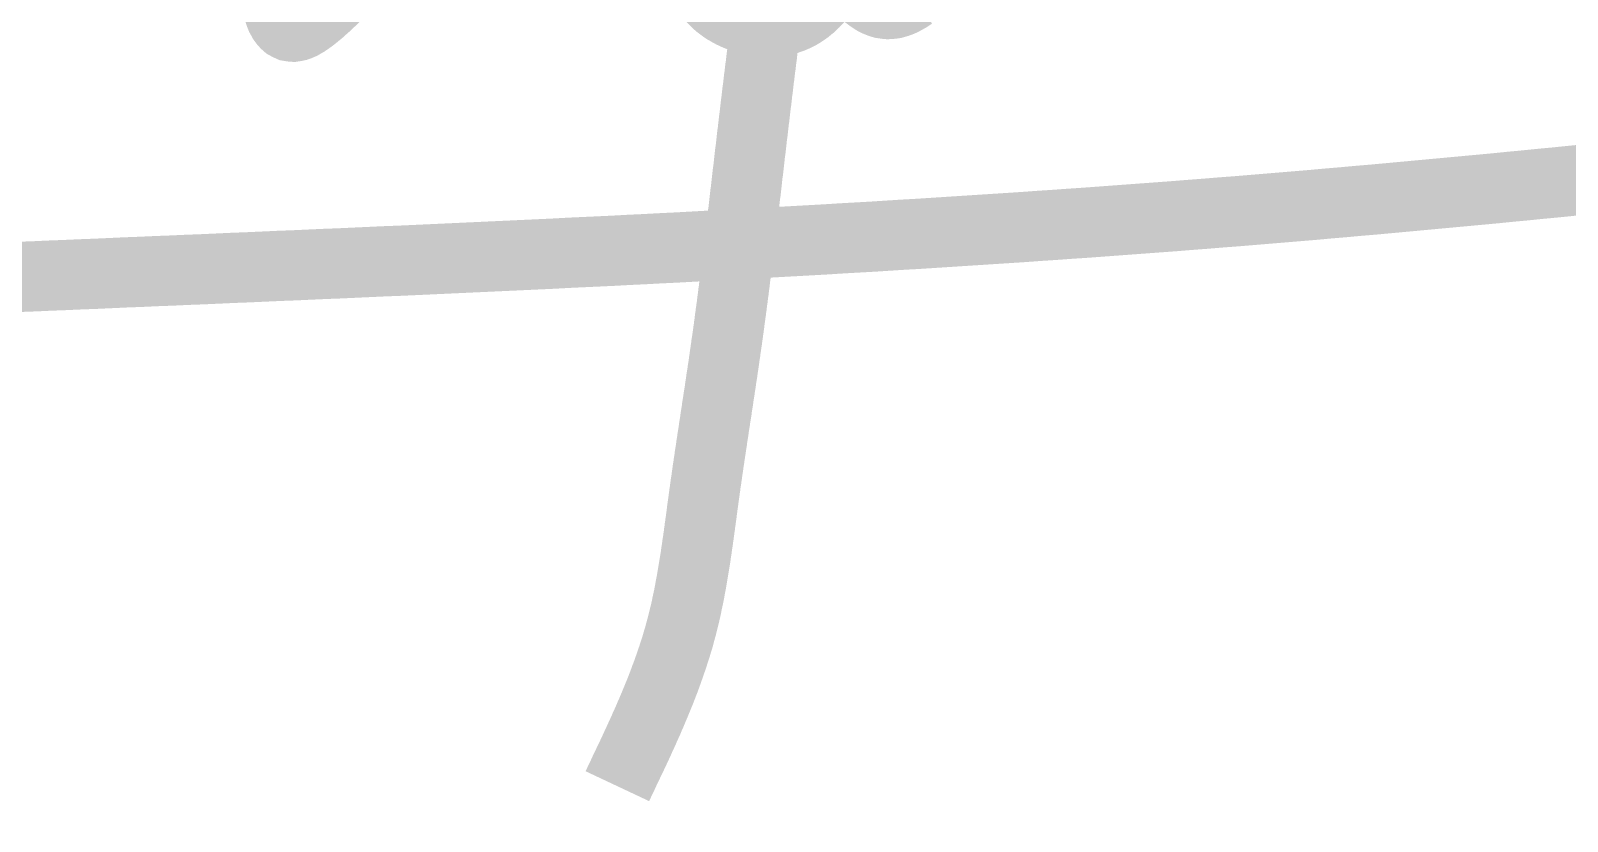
# Model space of a CAD drawing. Extents: x -192823 to 24985, y 78808 to 102574.
# Drawn here: x -10265.1 to -9827.5, y 89814.1 to 90039.3 of the extents above; entities that cross this region are included whole.
import ezdxf
from ezdxf.enums import TextEntityAlignment as Align

# ---------------------------------------------------------------- set-up
doc = ezdxf.new("R2010")
doc.units = 0
doc.header["$LTSCALE"] = 5
doc.header["$MEASUREMENT"] = 0
doc.layers.get('0').update_dxf_attribs({"linetype": 'CONTINUOUS', "lineweight": 25})
for name, color, linetype, lineweight in [('ISO', 153, 'CONTINUOUS', 15), ('LC ISO', 153, 'CONTINUOUS', 13), ('LC Net thay', 7, 'CONTINUOUS', 25), ('LC Text1', 3, 'CONTINUOUS', 20)]:
    doc.layers.add(name, color=color, linetype=linetype, lineweight=lineweight)
doc.styles.add('Khungten', font='', dxfattribs={"width": 0.9, "height": 5000})
doc.styles.add('Title', font='', dxfattribs={"width": 0.8})
doc.styles.get('Khungten').set_extended_font_data('.VnAvantH')
doc.styles.get('Title').set_extended_font_data('.VnBlackH')

# ---------------------------------------------------------------- blocks, each defined once
blk = doc.blocks.new('Mr. Giang')
at = {"layer": 'LC ISO', "const_width": 50}
for points in [[(3001.3, 88.7), (3001.6, 86.4), (3002, 84.3), (3002.4, 82.2), (3002.9, 80.2), (3003.4, 78.3), (3004, 76.5), (3004.6, 74.8), (3005.2, 73.3), (3006, 71.9), (3006.7, 70.6), (3007.6, 69.4), (3008.5, 68.4), (3009.4, 67.6), (3010.5, 67), (3011.6, 66.5), (3012.8, 66.3), (3014.1, 66.2), (3015.4, 66.4), (3016.8, 66.7), (3018.2, 67.2), (3019.8, 67.9), (3021.3, 68.8), (3022.9, 69.7), (3024.5, 70.8), (3026.2, 72), (3027.8, 73.2), (3029.5, 74.6), (3031.1, 75.9), (3032.8, 77.3), (3033.9, 78.3), (3035.9, 80.1), (3037.5, 81.5), (3039, 82.9), (3040.4, 84.3), (3041.9, 85.6), (3043.3, 87), (3044.7, 88.4)], [(3310.5, 88.4), (3311.7, 87), (3313, 85.7), (3314.3, 84.4), (3315.7, 83.1), (3317.1, 81.9), (3318.3, 81), (3320, 79.7), (3321.6, 78.6), (3323.2, 77.7), (3324.9, 76.7), (3326.6, 75.8), (3328.3, 75), (3330.1, 74.2), (3331.9, 73.5), (3333.7, 72.9), (3335.6, 72.3), (3337.4, 71.7), (3339.3, 71.3), (3341.2, 70.8), (3343.1, 70.5), (3345.1, 70.2), (3347, 70), (3348.9, 69.8), (3350.8, 69.7), (3352.7, 69.7), (3354.6, 69.7), (3356.5, 69.8), (3358.4, 70), (3360.2, 70.3), (3362, 70.6), (3363.8, 71), (3365.6, 71.4), (3367.5, 72.1), (3369, 72.6), (3370.6, 73.3), (3372.2, 74), (3373.8, 74.8), (3375.3, 75.7), (3376.8, 76.7), (3378.3, 77.7), (3379.7, 78.7), (3381.1, 79.9), (3382.5, 81), (3383.8, 82.3), (3385.1, 83.5), (3386.4, 84.9), (3387.7, 86.2), (3388.9, 87.6), (3390.1, 89.1)], [(3422.1, 89.3), (3423.3, 88.2), (3424.5, 87.3), (3425.8, 86.4), (3427, 85.6), (3428.3, 84.8), (3429.6, 84.2), (3430.8, 83.7), (3432.1, 83.2), (3433.4, 82.8), (3434.8, 82.6), (3436.1, 82.4), (3437.2, 82.3), (3438.8, 82.4), (3440.2, 82.5), (3441.5, 82.7), (3442.9, 83.1), (3444.3, 83.5), (3445.7, 84), (3447.1, 84.6), (3448.5, 85.3), (3449.9, 86.1), (3451.4, 86.9), (3452.8, 87.8), (3454.2, 88.8)], [(3353.1, 89.4), (3352.9, 87.6), (3352.6, 85.8), (3352.4, 83.9), (3352.2, 82.1), (3351.9, 80.3), (3351.7, 78.5), (3351.5, 76.7), (3351.2, 74.9), (3351, 73), (3350.8, 71.2), (3350.5, 69.4), (3350.3, 67.6), (3350.1, 65.8), (3349.8, 63.9), (3349.6, 62.1), (3349.4, 60.3), (3349.2, 58.5), (3348.9, 56.7), (3348.7, 54.8), (3348.5, 53), (3348.2, 51.2), (3348, 49.4), (3347.8, 47.6), (3347.6, 45.7), (3347.3, 43.9), (3347.1, 42.1), (3346.9, 40.3), (3346.7, 38.5), (3346.4, 36.6), (3346.2, 34.8), (3346, 33), (3345.8, 31.2), (3345.5, 29.4), (3345.3, 27.5), (3345.1, 25.7), (3344.9, 23.9), (3344.7, 22.1), (3344.4, 20.3), (3344.2, 18.4), (3344, 16.6), (3343.8, 14.8), (3343.6, 13), (3343.3, 11.2), (3343.1, 9.3), (3342.9, 7.5), (3342.7, 5.7), (3342.5, 3.9), (3342.3, 2), (3342, 0.2), (3341.8, -1.6), (3341.6, -3.4), (3341.3, -6), (3341.2, -7.1), (3341, -8.9), (3340.7, -10.7), (3340.5, -12.5), (3340.3, -14.3), (3340.1, -16.2), (3339.9, -18), (3339.7, -19.8), (3339.5, -21.6), (3339.2, -23.4), (3339, -25.3), (3338.8, -27.1), (3338.6, -28.9), (3338.4, -30.7), (3338.2, -32.6), (3338, -34.4), (3337.8, -36.2), (3337.5, -38), (3337.3, -39.8), (3337.1, -41.7), (3336.9, -43.5), (3336.7, -45.3), (3336.5, -47.1), (3336.3, -48.9), (3336.1, -50.8), (3335.8, -52.6), (3335.6, -54.4), (3335.4, -56.2), (3335.2, -58), (3335, -59.9), (3334.8, -61.7), (3334.6, -63.5), (3334.4, -65.3), (3334.1, -67.1), (3333.9, -69), (3333.7, -70.8), (3333.5, -72.6), (3333.3, -74.4), (3333.1, -76.2), (3332.8, -78.1), (3332.6, -79.9), (3332.4, -81.7), (3332.2, -83.5), (3332, -85.3), (3331.8, -87.2), (3331.5, -89), (3331.3, -90.8), (3331.1, -92.6), (3330.9, -94.4), (3330.6, -96.3), (3330.4, -98.1), (3330.2, -99.9), (3330, -101.7), (3329.8, -103.5), (3329.5, -105.3), (3329.3, -107.2), (3329.1, -109), (3328.8, -110.8), (3328.6, -112.6), (3328.4, -114.4), (3328.2, -116.3), (3327.9, -118.1), (3327.7, -119.9), (3327.5, -121.7), (3327.2, -123.5), (3327, -125.3), (3326.8, -127.1), (3326.5, -129), (3326.3, -130.8), (3326.1, -132.6), (3325.8, -134.4), (3325.6, -136.2), (3325.3, -138), (3325.1, -139.9), (3324.8, -141.7), (3324.6, -143.5), (3324.4, -145.3), (3324.1, -147.1), (3323.9, -148.9), (3323.6, -150.7), (3323.4, -152.5), (3323.1, -154.4), (3322.9, -156.2), (3322.6, -158), (3322.3, -159.8), (3322.2, -160.9), (3321.8, -163.4), (3321.6, -165.2), (3321.3, -167), (3321, -168.9), (3320.8, -170.7), (3320.5, -172.5), (3320.3, -174.3), (3320, -176.1), (3319.7, -177.9), (3319.5, -179.7), (3319.2, -181.5), (3318.9, -183.3), (3318.6, -185.1), (3318.4, -187), (3318.1, -188.8), (3317.8, -190.6), (3317.6, -192.4), (3317.3, -194.2), (3317, -196), (3316.7, -197.8), (3316.5, -199.6), (3316.2, -201.4), (3315.9, -203.2), (3315.6, -205), (3315.4, -206.9), (3315.1, -208.7), (3314.8, -210.5), (3314.5, -212.3), (3314.3, -214.1), (3314, -215.9), (3313.7, -217.7), (3313.4, -219.5), (3313.2, -221.3), (3312.9, -223.2), (3312.6, -225), (3312.3, -226.8), (3312.1, -228.6), (3311.8, -230.4), (3311.5, -232.2), (3311.3, -234), (3311, -235.8), (3310.7, -237.7), (3310.4, -239.5), (3310.2, -241.3), (3309.9, -243.1), (3309.6, -244.9), (3309.4, -246.7), (3309.1, -248.5), (3308.8, -250.4), (3308.6, -252.2), (3308.3, -254), (3308.1, -255.8), (3307.8, -257.6), (3307.5, -259.4), (3307.3, -261.3), (3307, -263.1), (3306.8, -264.9), (3306.5, -266.7), (3306.3, -268.5), (3306, -270.4), (3305.8, -272.2), (3305.5, -274), (3305.3, -275.8), (3305, -277.7), (3304.8, -279.5), (3304.6, -281.3), (3304.3, -283.1), (3304.1, -285), (3303.8, -286.8), (3303.6, -288.6), (3303.3, -290.4), (3303.1, -292.2), (3302.8, -294.1), (3302.6, -295.9), (3302.3, -297.7), (3302.1, -299.5), (3301.8, -301.4), (3301.5, -303.2), (3301.3, -305), (3301, -306.8), (3300.7, -308.6), (3300.5, -310.4), (3300.2, -312.3), (3299.9, -314.1), (3299.6, -315.9), (3299.3, -317.7), (3299, -319.5), (3298.7, -321.3), (3298.4, -323.1), (3298.1, -324.9), (3297.8, -326.7), (3297.5, -328.5), (3297.2, -330.3), (3296.8, -332.1), (3296.5, -333.9), (3296.2, -335.7), (3295.8, -337.5), (3295.5, -339.3), (3295.1, -341.1), (3294.7, -342.9), (3294.3, -344.7), (3294, -346.5), (3293.6, -348.3), (3293.2, -350), (3292.8, -351.8), (3292.3, -353.6), (3291.9, -355.4), (3291.5, -357.1), (3291, -358.9), (3290.6, -360.7), (3290.1, -362.4), (3289.8, -363.6), (3289.1, -366), (3288.7, -367.7), (3288.2, -369.5), (3287.6, -371.2), (3287.1, -373), (3286.6, -374.7), (3286.1, -376.4), (3285.5, -378.2), (3284.9, -379.9), (3284.4, -381.6), (3283.8, -383.4), (3283.2, -385.1), (3282.6, -386.8), (3282, -388.6), (3281.4, -390.3), (3280.8, -392), (3280.2, -393.7), (3279.6, -395.4), (3278.9, -397.1), (3278.3, -398.9), (3277.6, -400.6), (3277, -402.3), (3276.3, -404), (3275.7, -405.7), (3275, -407.4), (3274.3, -409.1), (3273.6, -410.8), (3272.9, -412.5), (3272.2, -414.2), (3271.5, -415.9), (3270.8, -417.6), (3270.1, -419.2), (3269.4, -420.9), (3268.7, -422.6), (3267.9, -424.3), (3267.2, -426), (3266.5, -427.7), (3265.7, -429.4), (3265, -431), (3264.2, -432.7), (3263.5, -434.4), (3262.7, -436.1), (3262, -437.8), (3261.2, -439.4), (3260.4, -441.1), (3259.7, -442.8), (3258.9, -444.5), (3258.1, -446.1), (3257.3, -447.8), (3256.6, -449.5), (3255.8, -451.1), (3255, -452.8), (3254.2, -454.5), (3253.4, -456.1), (3252.6, -457.8), (3251.8, -459.5), (3251, -461.1), (3250.2, -462.8), (3249.4, -464.5), (3248.7, -466.1), (3247.9, -467.8), (3247.1, -469.5), (3246.3, -471.1), (3245.5, -472.8), (3244.7, -474.5)], [(2797.7, -112.9), (2808.5, -112.4), (2819.3, -111.9), (2830.2, -111.5), (2841, -111), (2851.8, -110.6), (2862.7, -110.1), (2873.5, -109.7), (2884.3, -109.2), (2895.2, -108.7), (2906, -108.3), (2916.8, -107.8), (2927.7, -107.4), (2938.5, -106.9), (2949.3, -106.5), (2960.2, -106), (2971, -105.5), (2981.8, -105.1), (2992.7, -104.6), (3003.5, -104.1), (3014.4, -103.7), (3025.2, -103.2), (3036, -102.7), (3046.9, -102.3), (3057.7, -101.8), (3068.5, -101.3), (3079.4, -100.8), (3090.2, -100.4), (3101, -99.9), (3111.9, -99.4), (3122.7, -98.9), (3133.5, -98.4), (3144.4, -97.9), (3155.2, -97.4), (3166.1, -96.9), (3176.9, -96.4), (3187.7, -95.9), (3198.6, -95.4), (3209.4, -94.8), (3220.2, -94.3), (3231.1, -93.8), (3241.9, -93.3), (3252.7, -92.7), (3263.6, -92.2), (3274.4, -91.6), (3285.2, -91.1), (3296.1, -90.5), (3306.9, -89.9), (3317.7, -89.4), (3328.5, -88.8), (3339.4, -88.2), (3350.2, -87.6), (3361, -87), (3371.9, -86.4), (3382.7, -85.8), (3393.5, -85.2), (3404.3, -84.5), (3415.2, -83.9), (3426, -83.3), (3436.8, -82.6), (3447.6, -81.9), (3458.5, -81.3), (3469.3, -80.6), (3480.1, -79.9), (3490.9, -79.2), (3501.8, -78.5), (3512.6, -77.8), (3523.4, -77.1), (3534.2, -76.4), (3545, -75.6), (3555.9, -74.9), (3566.7, -74.1), (3577.5, -73.4), (3588.3, -72.6), (3599.1, -71.8), (3609.9, -71), (3620.7, -70.2), (3631.6, -69.4), (3642.4, -68.6), (3650.9, -67.9), (3664, -66.9), (3674.8, -66), (3685.6, -65.2), (3696.4, -64.3), (3707.2, -63.4), (3718, -62.5), (3728.8, -61.6), (3739.6, -60.7), (3750.4, -59.7), (3761.2, -58.8), (3772, -57.8), (3782.8, -56.9), (3793.6, -55.9), (3804.4, -54.9), (3815.2, -53.9), (3826, -52.9), (3836.8, -51.9), (3847.6, -50.9), (3858.4, -49.9), (3869.2, -48.9), (3880, -47.8), (3890.7, -46.8), (3901.5, -45.7), (3912.3, -44.7), (3923.1, -43.6), (3933.9, -42.5), (3944.7, -41.4), (3955.5, -40.4)]]:
    blk.add_lwpolyline(points, dxfattribs=at)
blk = doc.blocks.new('ha tang Nui Beo')
at = {"layer": 'ISO', "xscale": 0.5, "yscale": 0.5, "zscale": 0.5}
blk.add_blockref('Mr. Giang', (37323.96, -842.82), dxfattribs=at)
at = {"color": 7, "style": 'Khungten', "width": 0.8}
for tag, p in [('REVISION', (39498.75, -10746.3)), ('NGAYHT', (39546.07, -11609.37))]:
    blk.add_attdef(tag, text='', height=200, dxfattribs=at).set_placement(p, align=Align.CENTER)
at = {"layer": 'LC Text1', "style": 'Title', "width": 1.485915}
for tag, p, p2 in [('TENBANVE1', (36912.66, -8885.76), (40339.14, -8885.76)), ('TENBANVE2', (36912.66, -9562.47), (40339.14, -9562.47))]:
    blk.add_attdef(tag, text='', height=250, dxfattribs=at).set_placement(p, p2, align=Align.FIT)
at = {"layer": 'LC Text1', "style": 'Title', "width": 0.7}
blk.add_attdef('SOBANVE', text='', height=250, dxfattribs=at).set_placement((39561.98, -13896.18), align=Align.CENTER)

msp = doc.modelspace()

# ---------------------------------------------------------------- block references
at = {"layer": 'LC Net thay', "xscale": 0.8, "yscale": 0.8, "zscale": 0.8}
msp.add_blockref('ha tang Nui Beo', (-41255.07, 90688.19), dxfattribs=at)

doc.saveas('drawing.dxf')
